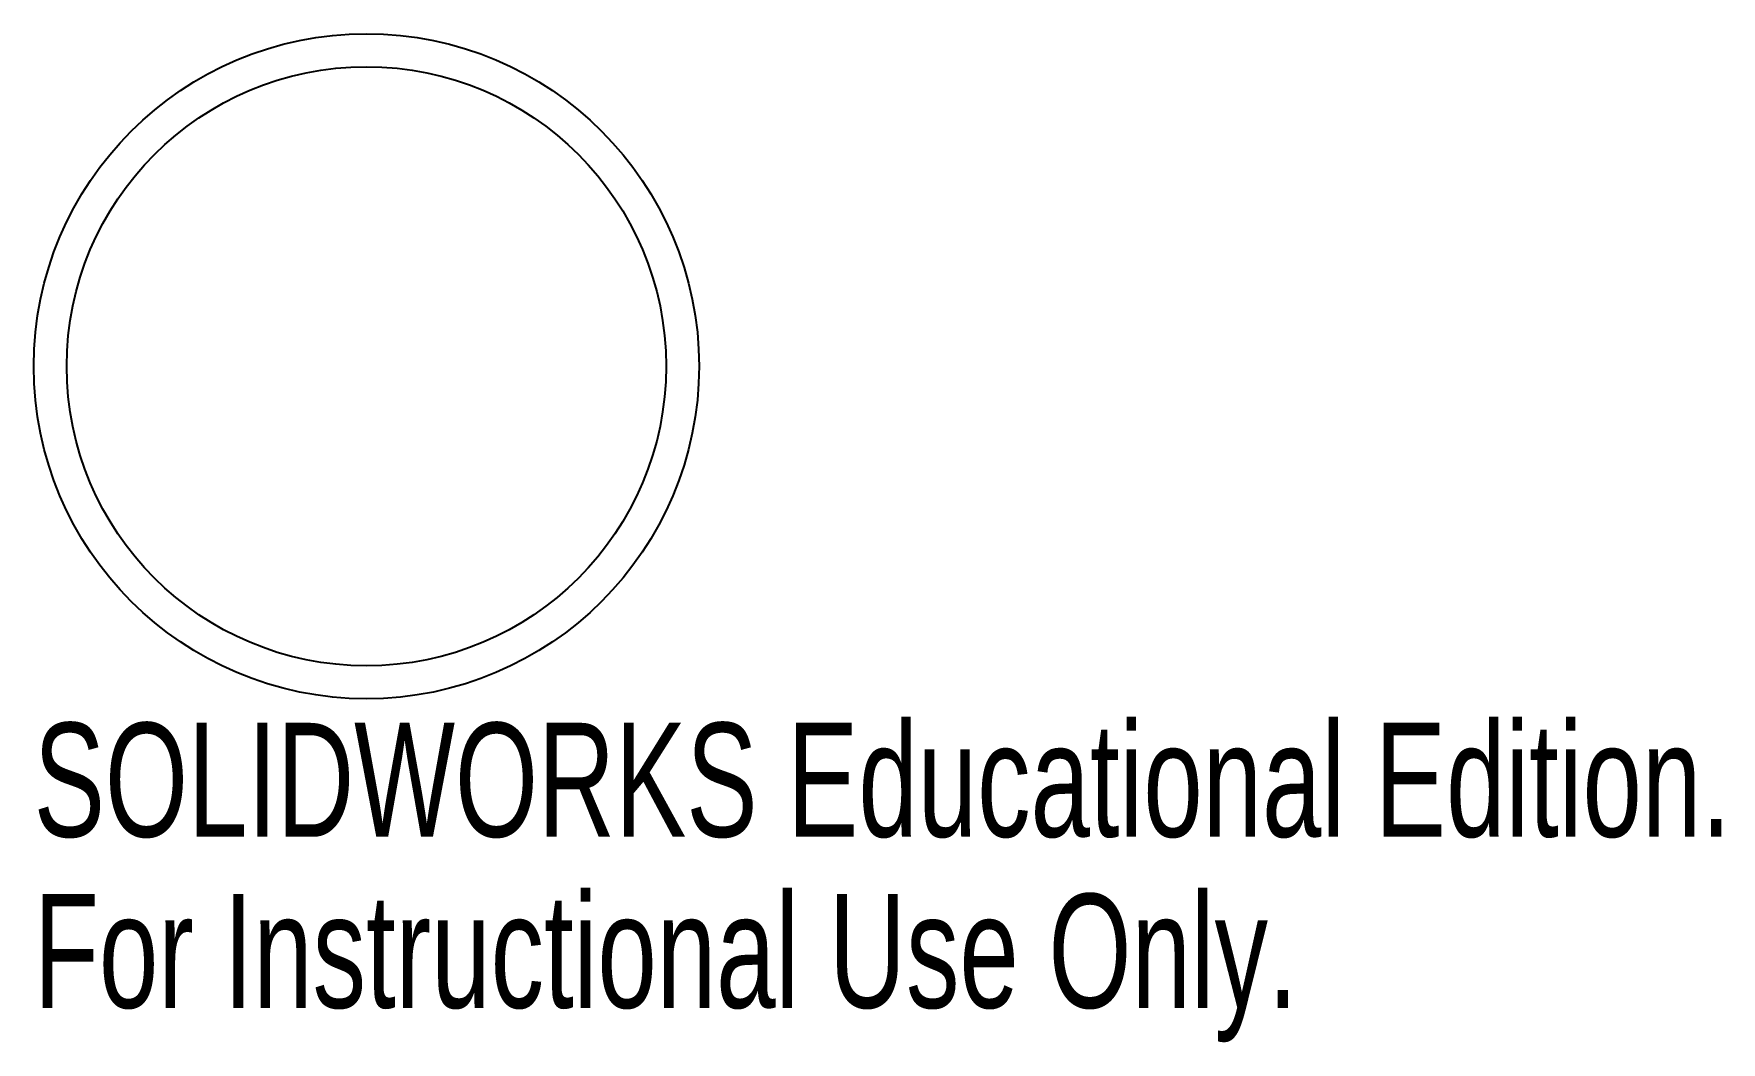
# Model space of a CAD drawing. Header units: inches. Extents: x -0.56 to 2.26, y -1.13 to 0.56.
import ezdxf

# ---------------------------------------------------------------- set-up
doc = ezdxf.new("R2010")
doc.units = ezdxf.units.IN
doc.header["$MEASUREMENT"] = 0
doc.styles.add('SLDTEXTSTYLE0', font='TXT', dxfattribs={"width": 0.7})

msp = doc.modelspace()

# ---------------------------------------------------------------- linework, layer by layer
at = {"color": 7, "linetype": 'Continuous'}
for radius in [0.555, 0.5]:
    msp.add_circle((0, 0), radius, dxfattribs=at)

# ---------------------------------------------------------------- texts
at = {"color": 7, "linetype": 'Continuous', "char_height": 0.1903, "attachment_point": 1, "style": 'SLDTEXTSTYLE0'}
for s, insert in [('SOLIDWORKS Educational Edition.', (-0.555, -0.5951)), ('For Instructional Use Only.', (-0.555, -0.8806))]:
    msp.add_mtext(s, dxfattribs=dict(at, insert=insert))

doc.saveas('drawing.dxf')
